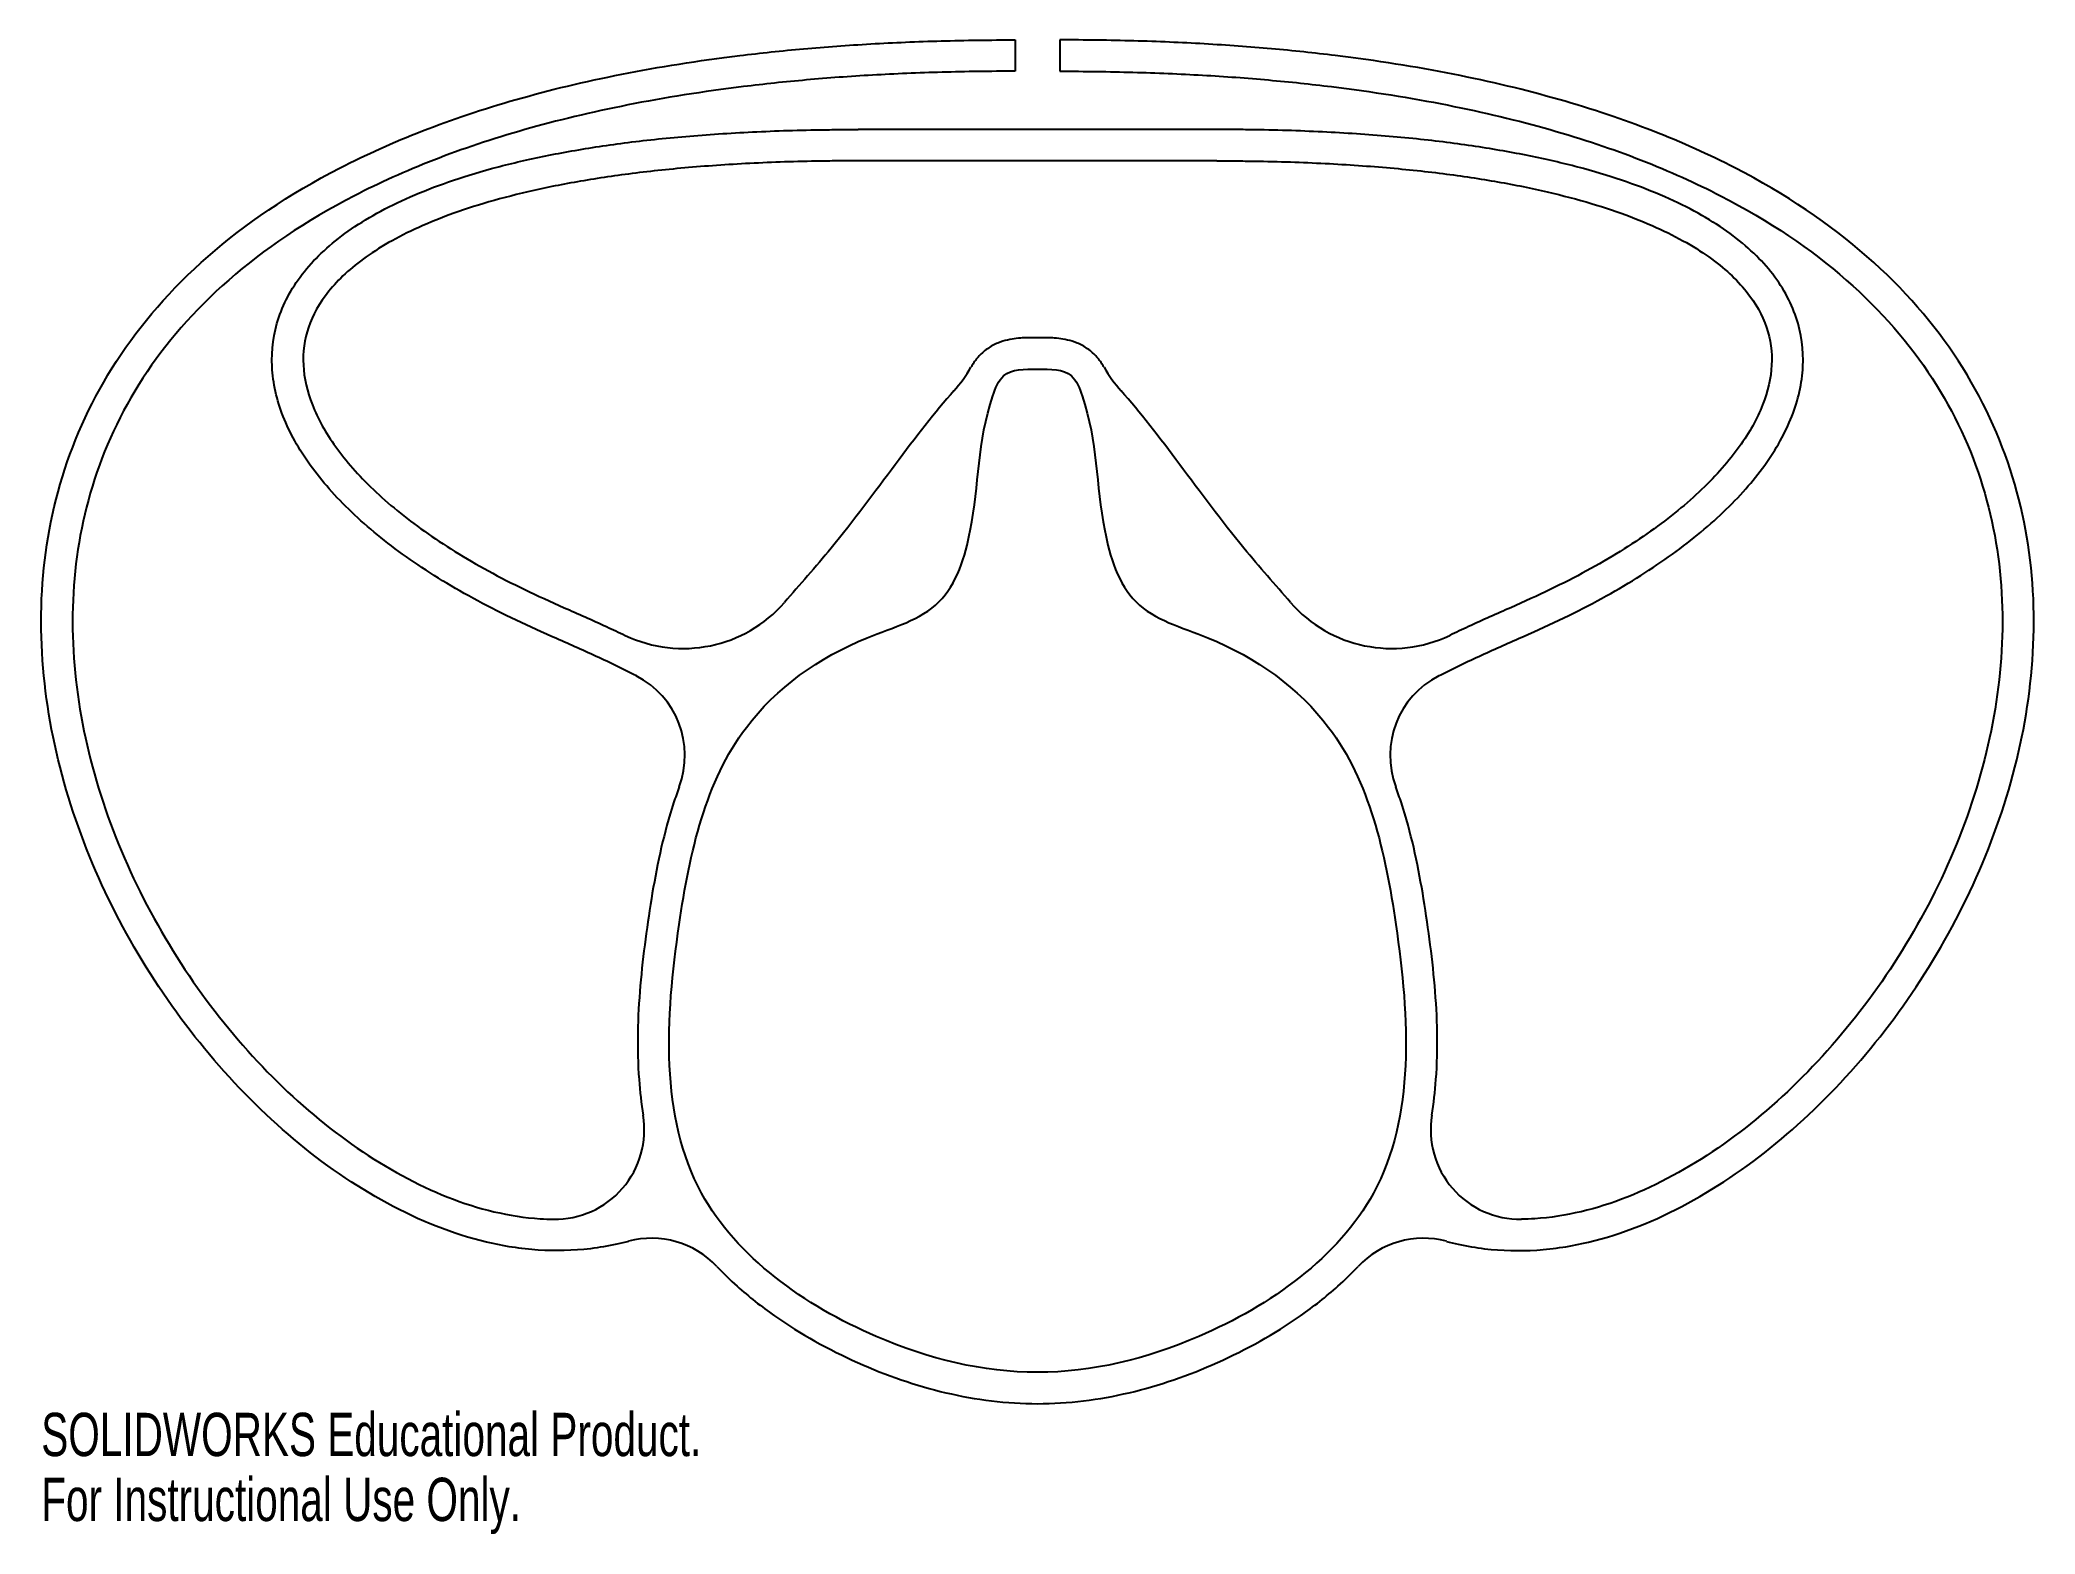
# Model space of a CAD drawing. Header units: millimetres. Extents: x -111 to 111, y -68 to 99.
import ezdxf

# ---------------------------------------------------------------- set-up
doc = ezdxf.new("R2010")
doc.units = ezdxf.units.MM
doc.styles.add('SLDTEXTSTYLE0', font='TXT', dxfattribs={"width": 0.7})

msp = doc.modelspace()

# ---------------------------------------------------------------- linework, layer by layer
at = {"color": 7, "linetype": 'Continuous', "lineweight": 25}
for p, q in [((-2.5, 98.75), (-2.5, 95.25)), ((2.5, 98.75), (2.5, 95.25)), ((20, 88.75), (-20, 88.75)), ((20, 85.25), (-20, 85.25))]:
    msp.add_line(p, q, dxfattribs=at)
for centre, radius, start, end in [((-20.48, 69.61), 15, 318.0105, 330.4645), ((20.48, 69.61), 15, 209.5355, 221.9895), ((-39.55, 45.81), 15, 244.4744, 318.9019), ((39.55, 45.81), 15, 221.0981, 295.5256), ((-49.36, 18.86), 10, 339.5049, 62.7627), ((49.36, 18.86), 10, 117.2373, 200.4951), ((-53.89, -22.92), 10, 269.1594, 9.3168), ((53.89, -22.92), 10, 170.6832, 270.8406), ((-43.07, -45.04), 10, 43.3312, 104.9076), ((43.07, -45.04), 10, 75.0924, 136.6688)]:
    msp.add_arc(centre, radius, start, end, dxfattribs=at)
for points, knots in [([(-45.64, -35.38), (-46.08, -35.49), (-47.5, -35.84), (-50.88, -36.41), (-55.75, -36.52), (-63.43, -35.32), (-72.71, -31.58), (-83.21, -24.33), (-92.68, -14.81), (-103.37, 0.26), (-110.32, 17.96), (-111.71, 36.39), (-109.47, 50.09), (-103.49, 63.11), (-93.34, 74.87), (-81.11, 83.18), (-68.87, 88.69), (-58.42, 92.21), (-46.64, 95.04), (-35.67, 96.79), (-26.17, 97.79), (-18.68, 98.34), (-12.12, 98.62), (-6.7, 98.73), (-3.89, 98.75), (-2.5, 98.75)], [0.0397899, 0.0397899, 0.0397899, 0.0397899, 0.046875, 0.0625, 0.09375, 0.125, 0.1875, 0.25, 0.3125, 0.375, 0.5, 0.5625, 0.625, 0.6875, 0.75, 0.8125, 0.84375, 0.875, 0.90625, 0.9375, 0.953125, 0.96875, 0.984375, 0.9921875, 1, 1, 1, 1]), ([(45.64, -35.38), (46.08, -35.49), (47.5, -35.84), (50.88, -36.41), (55.75, -36.52), (63.43, -35.32), (72.71, -31.58), (83.21, -24.33), (92.68, -14.81), (103.37, 0.26), (110.32, 17.96), (111.71, 36.39), (109.47, 50.09), (103.49, 63.11), (93.34, 74.87), (81.11, 83.18), (68.87, 88.69), (58.42, 92.21), (46.64, 95.04), (35.67, 96.79), (26.17, 97.79), (18.68, 98.34), (12.12, 98.62), (6.7, 98.73), (3.89, 98.75), (2.5, 98.75)], [0.0397899, 0.0397899, 0.0397899, 0.0397899, 0.046875, 0.0625, 0.09375, 0.125, 0.1875, 0.25, 0.3125, 0.375, 0.5, 0.5625, 0.625, 0.6875, 0.75, 0.8125, 0.84375, 0.875, 0.90625, 0.9375, 0.953125, 0.96875, 0.984375, 0.9921875, 1, 1, 1, 1]), ([(-2.5, 95.25), (-3.87, 95.25), (-6.65, 95.23), (-12, 95.12), (-18.48, 94.85), (-25.86, 94.31), (-35.2, 93.32), (-45.96, 91.6), (-57.46, 88.84), (-67.61, 85.43), (-79.39, 80.11), (-91.02, 72.2), (-100.52, 61.17), (-106.08, 49.06), (-108.17, 36.26), (-106.88, 18.85), (-100.24, 1.9), (-89.98, -12.55), (-80.94, -21.65), (-71, -28.49), (-62.41, -31.94), (-56.74, -32.82), (-54.53, -32.91), (-54.03, -32.92)], [0, 0, 0, 0, 0.0078125, 0.015625, 0.03125, 0.046875, 0.0625, 0.09375, 0.125, 0.15625, 0.1875, 0.25, 0.3125, 0.375, 0.4375, 0.5, 0.625, 0.6875, 0.75, 0.8125, 0.875, 0.90625, 0.9151354, 0.9151354, 0.9151354, 0.9151354]), ([(2.5, 95.25), (3.87, 95.25), (6.65, 95.23), (12, 95.12), (18.48, 94.85), (25.86, 94.31), (35.2, 93.32), (45.96, 91.6), (57.46, 88.84), (67.61, 85.43), (79.39, 80.11), (91.02, 72.2), (100.52, 61.17), (106.08, 49.06), (108.17, 36.26), (106.88, 18.85), (100.24, 1.9), (89.98, -12.55), (80.94, -21.65), (71, -28.49), (62.41, -31.94), (56.74, -32.82), (54.53, -32.91), (54.03, -32.92)], [0, 0, 0, 0, 0.0078125, 0.015625, 0.03125, 0.046875, 0.0625, 0.09375, 0.125, 0.15625, 0.1875, 0.25, 0.3125, 0.375, 0.4375, 0.5, 0.625, 0.6875, 0.75, 0.8125, 0.875, 0.90625, 0.9151354, 0.9151354, 0.9151354, 0.9151354]), ([(-44.78, 27.75), (-46.39, 28.58), (-49.6, 30.11), (-54.28, 32.17), (-58.8, 34.2), (-64.44, 37.1), (-70.68, 40.98), (-76.8, 45.98), (-81.44, 51.24), (-84.5, 56.69), (-85.78, 62.29), (-85.04, 67.84), (-82.18, 72.99), (-77.28, 77.5), (-70.36, 81.35), (-62.84, 83.98), (-55.7, 85.69), (-49.78, 86.77), (-43.27, 87.64), (-37.35, 88.16), (-32.31, 88.46), (-28.37, 88.63), (-24.96, 88.71), (-22.16, 88.74), (-20.72, 88.75), (-20, 88.75)], [0.0626466, 0.0626466, 0.0626466, 0.0626466, 0.09375, 0.125, 0.15625, 0.1875, 0.25, 0.3125, 0.375, 0.4375, 0.5, 0.5625, 0.625, 0.6875, 0.75, 0.8125, 0.84375, 0.875, 0.90625, 0.9375, 0.953125, 0.96875, 0.984375, 0.9921875, 1, 1, 1, 1]), ([(44.78, 27.75), (46.39, 28.58), (49.6, 30.11), (54.28, 32.17), (58.8, 34.2), (64.44, 37.1), (70.68, 40.98), (76.8, 45.98), (81.44, 51.24), (84.5, 56.69), (85.78, 62.29), (85.04, 67.84), (82.18, 72.99), (77.28, 77.5), (70.36, 81.35), (62.84, 83.98), (55.7, 85.69), (49.78, 86.77), (43.27, 87.64), (37.35, 88.16), (32.31, 88.46), (28.37, 88.63), (24.96, 88.71), (22.16, 88.74), (20.72, 88.75), (20, 88.75)], [0.0626466, 0.0626466, 0.0626466, 0.0626466, 0.09375, 0.125, 0.15625, 0.1875, 0.25, 0.3125, 0.375, 0.4375, 0.5, 0.5625, 0.625, 0.6875, 0.75, 0.8125, 0.84375, 0.875, 0.90625, 0.9375, 0.953125, 0.96875, 0.984375, 0.9921875, 1, 1, 1, 1]), ([(-20, 85.25), (-20.71, 85.25), (-22.13, 85.24), (-24.89, 85.21), (-28.26, 85.13), (-32.13, 84.97), (-37.09, 84.67), (-42.89, 84.16), (-49.24, 83.31), (-54.99, 82.26), (-61.85, 80.61), (-68.98, 78.12), (-75.28, 74.59), (-79.43, 70.71), (-81.65, 66.68), (-82.21, 62.5), (-81.21, 58.04), (-78.6, 53.33), (-74.39, 48.54), (-68.67, 43.85), (-62.7, 40.14), (-57.29, 37.37), (-52.88, 35.38), (-49.05, 33.69), (-46.72, 32.61), (-46.02, 32.27)], [0, 0, 0, 0, 0.0078125, 0.015625, 0.03125, 0.046875, 0.0625, 0.09375, 0.125, 0.15625, 0.1875, 0.25, 0.3125, 0.375, 0.4375, 0.5, 0.5625, 0.625, 0.6875, 0.75, 0.8125, 0.84375, 0.875, 0.90625, 0.9196102, 0.9196102, 0.9196102, 0.9196102]), ([(20, 85.25), (20.71, 85.25), (22.13, 85.24), (24.89, 85.21), (28.26, 85.13), (32.13, 84.97), (37.09, 84.67), (42.89, 84.16), (49.24, 83.31), (54.99, 82.26), (61.85, 80.61), (68.98, 78.12), (75.28, 74.59), (79.43, 70.71), (81.65, 66.68), (82.21, 62.5), (81.21, 58.04), (78.6, 53.33), (74.39, 48.54), (68.67, 43.85), (62.7, 40.14), (57.29, 37.37), (52.88, 35.38), (49.05, 33.69), (46.72, 32.61), (46.02, 32.27)], [0, 0, 0, 0, 0.0078125, 0.015625, 0.03125, 0.046875, 0.0625, 0.09375, 0.125, 0.15625, 0.1875, 0.25, 0.3125, 0.375, 0.4375, 0.5, 0.5625, 0.625, 0.6875, 0.75, 0.8125, 0.84375, 0.875, 0.90625, 0.9196102, 0.9196102, 0.9196102, 0.9196102]), ([(7.43, 62.21), (7.4, 62.26), (7.19, 62.63), (6.7, 63.34), (5.6, 64.34), (4.43, 64.95), (3.33, 65.27), (2.35, 65.43), (1.47, 65.49), (0.68, 65.5), (0, 65.5), (-0.68, 65.5), (-1.47, 65.49), (-2.35, 65.43), (-3.33, 65.27), (-4.43, 64.95), (-5.6, 64.34), (-6.7, 63.34), (-7.19, 62.63), (-7.4, 62.26), (-7.43, 62.21)], [0.98406998, 0.98406998, 0.98406998, 0.98406998, 0.984375, 0.98632812, 0.98828125, 0.99023438, 0.9921875, 0.99414062, 0.99609375, 0.99804688, 1, 1.00195312, 1.00390625, 1.00585938, 1.0078125, 1.00976562, 1.01171875, 1.01367188, 1.015625, 1.01593002, 1.01593002, 1.01593002, 1.01593002]), ([(0, 62), (-1.45, 62), (-3.86, 62.05), (-6.74, 54.67), (-6.4, 46.42), (-10.01, 34.8), (-21.9, 31.63), (-35.8, 21.62), (-41.07, -2.04), (-42.66, -30.68), (-20.46, -46.5), (0, -51.48), (20.46, -46.5), (42.66, -30.68), (41.07, -2.04), (35.8, 21.62), (21.9, 31.63), (10.01, 34.8), (6.4, 46.42), (6.74, 54.67), (3.86, 62.05), (1.45, 62), (0, 62)], [0, 0, 0, 0, 0.012602, 0.020952, 0.070612, 0.099128, 0.128336, 0.1832, 0.259104, 0.357412, 0.439785, 0.5, 0.560215, 0.642588, 0.740896, 0.8168, 0.871664, 0.900872, 0.929388, 0.979048, 0.987398, 1, 1, 1, 1]), ([(-9.33, 59.57), (-13.55, 54.88), (-19.55, 45.8), (-26.56, 37.88), (-28.25, 35.95)], [0.7724606, 0.7724606, 0.7724606, 0.7724606, 0.8734664, 0.9081108, 0.9081108, 0.9081108, 0.9081108]), ([(28.25, 35.95), (26.56, 37.88), (19.55, 45.8), (13.55, 54.88), (9.33, 59.57)], [0.4837285, 0.4837285, 0.4837285, 0.4837285, 0.5183729, 0.6193786, 0.6193786, 0.6193786, 0.6193786]), ([(-39.99, 15.36), (-40.21, 14.77), (-41.56, 10.91), (-42.78, 5.19), (-43.79, -1.62), (-44.59, -8.57), (-44.78, -15.21), (-44.23, -19.98), (-44.02, -21.3)], [0.213024, 0.213024, 0.213024, 0.213024, 0.21875, 0.25, 0.265625, 0.28125, 0.3125, 0.3245038, 0.3245038, 0.3245038, 0.3245038]), ([(44.02, -21.3), (44.23, -19.98), (44.78, -15.21), (44.59, -8.57), (43.79, -1.62), (42.78, 5.19), (41.56, 10.91), (40.21, 14.77), (39.99, 15.36)], [0.6754962, 0.6754962, 0.6754962, 0.6754962, 0.6875, 0.71875, 0.734375, 0.75, 0.78125, 0.786976, 0.786976, 0.786976, 0.786976]), ([(-35.79, -38.18), (-35.07, -38.94), (-33.05, -40.91), (-28.02, -44.87), (-20.16, -49.2), (-10.3, -52.63), (0, -53.94), (10.3, -52.63), (20.16, -49.2), (28.02, -44.87), (33.05, -40.91), (35.07, -38.94), (35.79, -38.18)], [0.3813371, 0.3813371, 0.3813371, 0.3813371, 0.390625, 0.40625, 0.4375, 0.46875, 0.5, 0.53125, 0.5625, 0.59375, 0.609375, 0.6186629, 0.6186629, 0.6186629, 0.6186629])]:
    msp.add_open_spline(points, degree=3, knots=knots, dxfattribs=at)

# ---------------------------------------------------------------- texts
at = {"color": 7, "linetype": 'Continuous', "char_height": 4.8336, "attachment_point": 1, "style": 'SLDTEXTSTYLE0'}
for s, insert in [('SOLIDWORKS Educational Product.', (-111.21, -54.52)), ('For Instructional Use Only.', (-111.21, -61.77))]:
    msp.add_mtext(s, dxfattribs=dict(at, insert=insert))

doc.saveas('drawing.dxf')
